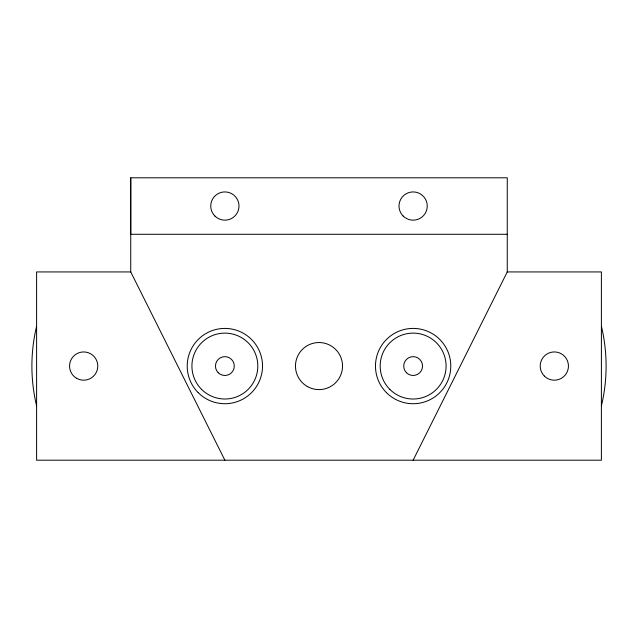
<?xml version="1.0" encoding="UTF-8"?>
<svg xmlns="http://www.w3.org/2000/svg" width="638" height="638" viewBox="0 0 638 638"><rect width="100%" height="100%" fill="white"/><g stroke="black" fill="none" stroke-linecap="round" stroke-linejoin="round"><path stroke-width="0.96" d="M413.129 460.197L507.266 271.932L507.266 177.803L130.734 177.803L130.734 234.282L507.266 234.282M130.83 271.932L36.605 271.932L36.605 460.197L601.395 460.197L601.395 271.932L507.17 271.932M224.871 460.197L130.734 271.932L130.734 177.803M36.573 405.768A171.008 171.008 0 0 1 36.573 326.361M601.427 326.361A171.008 171.008 0 0 1 601.427 405.768M307.237 386.445A23.534 23.534 0 0 0 342.534 366.068A23.534 23.534 0 0 0 307.237 345.684A23.534 23.534 0 0 0 307.237 386.445M201.576 389.363A32.945 32.945 0 0 0 256.691 374.594A32.945 32.945 0 0 0 216.346 334.24A32.945 32.945 0 0 0 201.576 389.363M198.243 392.689A37.65 37.65 0 0 0 261.237 375.814A37.65 37.65 0 0 0 215.126 329.694A37.65 37.65 0 0 0 198.243 392.689M218.212 372.72A9.411 9.411 0 0 0 233.963 368.501A9.411 9.411 0 0 0 222.431 356.977A9.411 9.411 0 0 0 218.212 372.72M389.834 389.363A32.945 32.945 0 0 0 444.957 374.594A32.945 32.945 0 0 0 404.604 334.24A32.945 32.945 0 0 0 389.834 389.363M386.508 392.689A37.65 37.65 0 0 0 449.503 375.814A37.65 37.65 0 0 0 403.383 329.694A37.65 37.65 0 0 0 386.508 392.689M406.478 372.72A9.411 9.411 0 0 0 422.22 368.501A9.411 9.411 0 0 0 410.697 356.977A9.411 9.411 0 0 0 406.478 372.72M76.616 378.294A14.116 14.116 0 0 0 97.789 366.068A14.116 14.116 0 0 0 76.616 353.835A14.116 14.116 0 0 0 76.616 378.294M544.342 376.053A14.116 14.116 0 0 0 567.964 369.721A14.116 14.116 0 0 0 550.674 352.423A14.116 14.116 0 0 0 544.342 376.053M214.886 216.027A14.116 14.116 0 0 0 238.508 209.695A14.116 14.116 0 0 0 221.211 192.405A14.116 14.116 0 0 0 214.886 216.027M403.144 216.027A14.116 14.116 0 0 0 426.766 209.695A14.116 14.116 0 0 0 409.476 192.405A14.116 14.116 0 0 0 403.144 216.027"/></g></svg>
